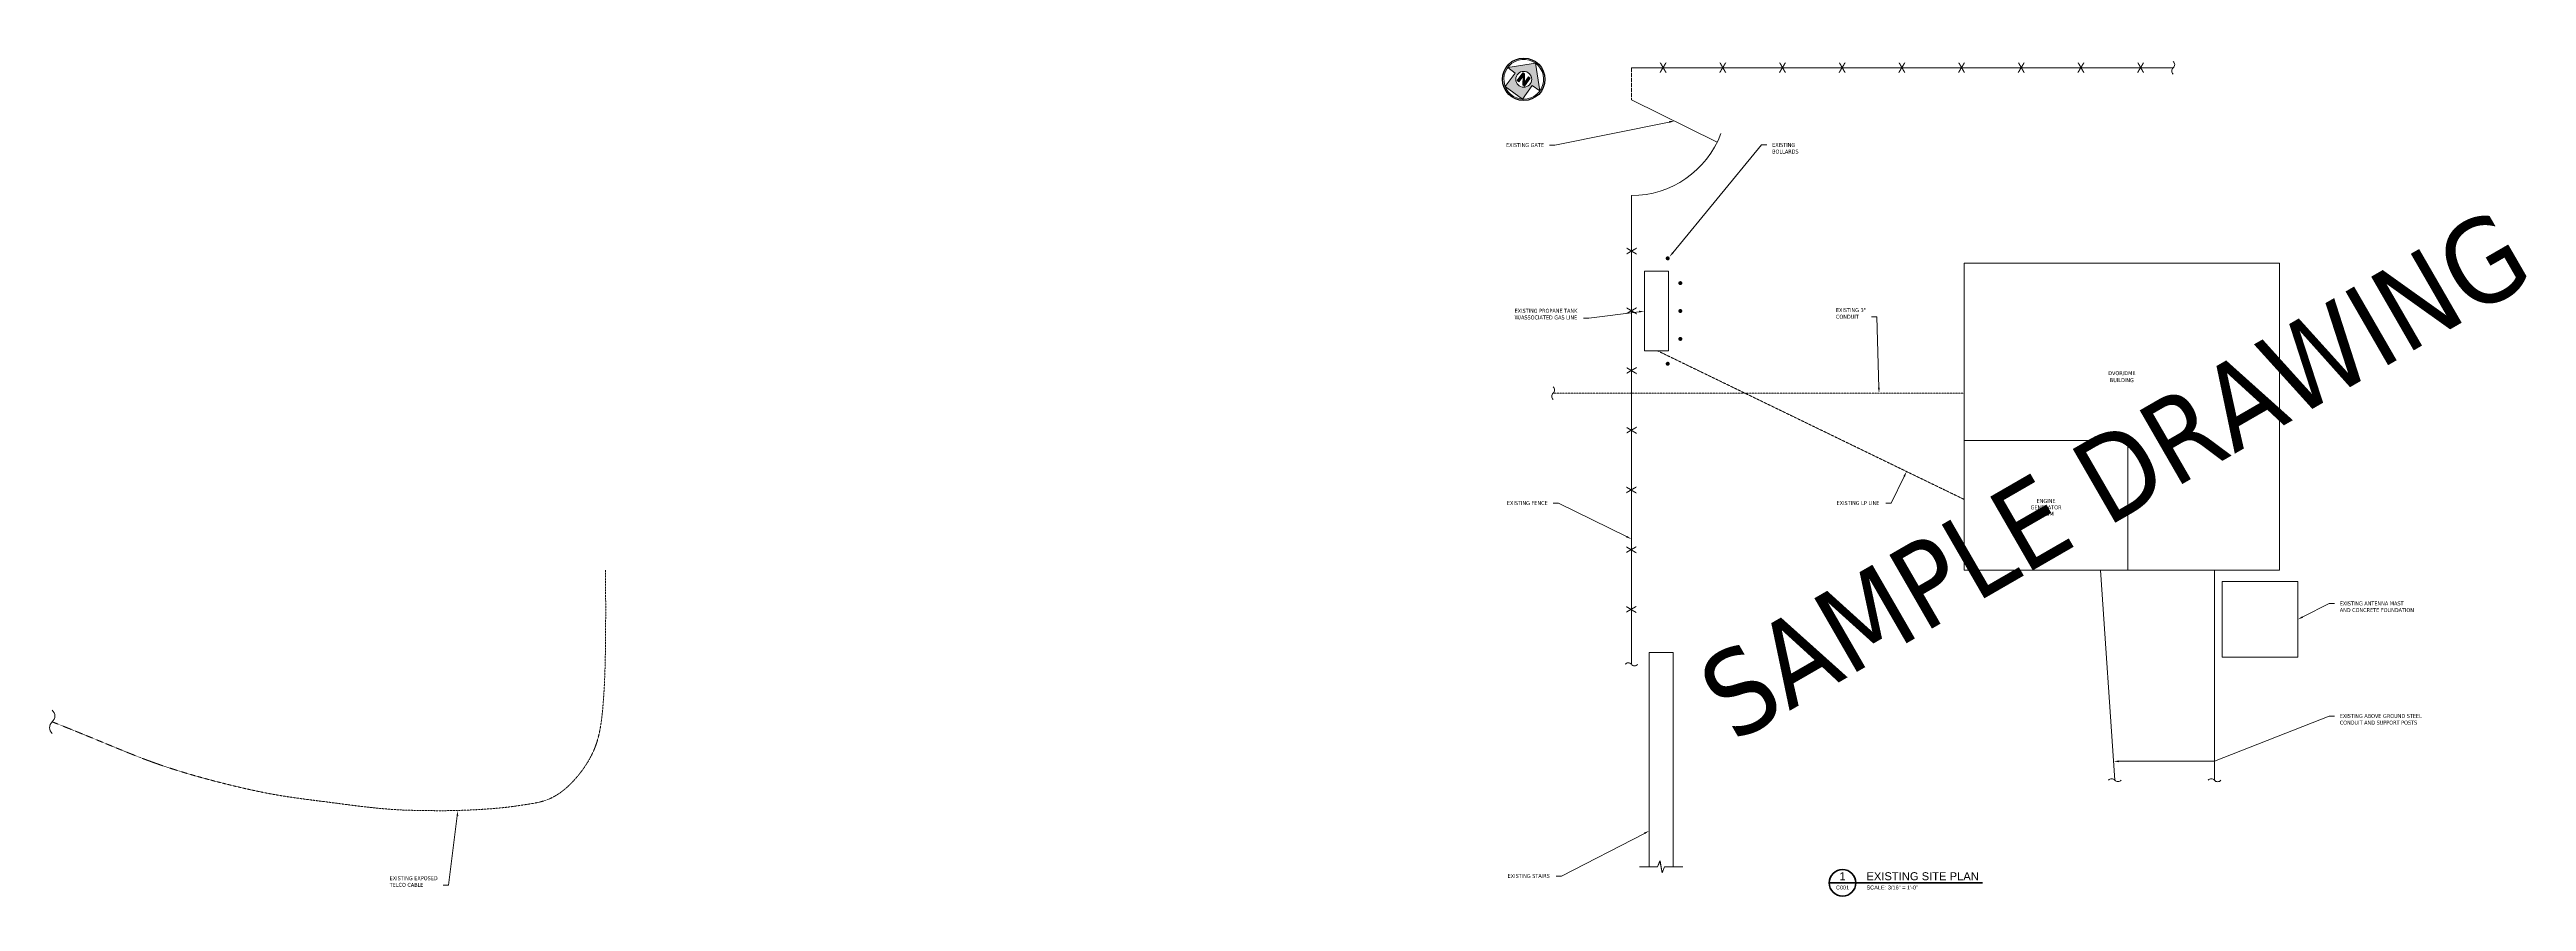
# Model space of a CAD drawing. Header units: inches. Extents: x -1218 to 2508, y 795 to 2076.
import ezdxf
from ezdxf import colors
from ezdxf.entities.mleader import LeaderData, LeaderLine
from ezdxf.enums import TextEntityAlignment as Align
from ezdxf.math import Vec2, Vec3

# ---------------------------------------------------------------- set-up
doc = ezdxf.new("R2010")
doc.units = ezdxf.units.IN
doc.header["$MEASUREMENT"] = 0
doc.linetypes.add('DASHED', pattern=[0.0625, 0.041667, -0.020833])
doc.linetypes.add('xCTopo$0$FENCE_X', pattern=[0.6, 0.5, -0.05, -0.05])
doc.layers.get('0').update_dxf_attribs({"lineweight": 18})
for name, color, linetype, lineweight in [('--ANNO-SYMB', 4, 'Continuous', 13), ('--ANNO-TEXT', 7, 'Continuous', 18), ('A-WALL', 4, 'Continuous', 18), ('ANNO-SYMB', 4, 'Continuous', 18), ('ANNO-TEXT', 7, 'Continuous', 18), ('ANNO-TITL', 3, 'Continuous', 18), ('C-ABV-GND-CONDUIT-E', 101, 'Continuous', 18), ('C-BOLLARD-E', 101, 'Continuous', 18), ('C-FENC', 160, 'Continuous', 18), ('C-FUEL-TANK-E', 101, 'Continuous', 18), ('C-TELCO-CABLE-E', 101, 'DASHED', 18), ('C-UG-CONDUIT-E', 101, 'DASHED', 18), ('C-UG-FUEL-LINE-E', 101, 'DASHED', 18), ('S-STRS', 1, 'Continuous', 18)]:
    doc.layers.add(name, color=color, linetype=linetype, lineweight=lineweight)
doc.styles.add('002_DTitle', font='arial.ttf', dxfattribs={"height": 0.1875})
doc.styles.add('002_Notes_Proportional', font='arial.ttf', dxfattribs={"height": 0.09375})
doc.styles.add('002_Notes_Standard', font='tahoma.ttf', dxfattribs={"height": 0.09375})

# ---------------------------------------------------------------- blocks, each defined once
blk = doc.blocks.new('SYM9B_1')
at = {"layer": 'C-TELCO-CABLE-E', "linetype": 'Continuous', "flags": 128}
blk.add_lwpolyline([(0, 0.072, -0.458744), (0, 0, 0.458744), (0, -0.072)], format="xyb", dxfattribs=at)
blk = doc.blocks.new('Surf-Term_1')
at = {"layer": 'C-TELCO-CABLE-E', "linetype": 'Continuous', "xscale": 0.09166300000000004, "yscale": 0.09166300000000004, "zscale": 0.09166300000000004}
blk.add_blockref('SYM9B_1', (0, 0), dxfattribs=at)
blk = doc.blocks.new('Break')
at = {"layer": '--ANNO-SYMB', "color": 101, "linetype": 'Continuous', "lineweight": 0, "flags": 128}
blk.add_lwpolyline([(-0.0495, 0), (-0.0078, 0), (-0.0024, 0.0135), (0.0024, -0.0135), (0.0078, 0), (0.0495, 0)], dxfattribs=at)
blk = doc.blocks.new('SYM9B_2')
at = {"layer": 'C-ABV-GND-CONDUIT-E', "linetype": 'Continuous', "flags": 128}
blk.add_lwpolyline([(0, 0.072, -0.458744), (0, 0, 0.458744), (0, -0.072)], format="xyb", dxfattribs=at)
blk = doc.blocks.new('Surf-Term_2')
at = {"layer": 'C-ABV-GND-CONDUIT-E', "linetype": 'Continuous', "xscale": 0.09166300000000001, "yscale": 0.09166300000000001, "zscale": 0.09166300000000001}
blk.add_blockref('SYM9B_2', (0, 0), dxfattribs=at)
blk = doc.blocks.new('NorthArrow')
h = blk.add_hatch(color=254)
h.dxf.hatch_style = 1
h.paths.add_polyline_path([(0, 0.467), (-0.466, 0), (-0.25, 0), (-0.25, -0.393), (-0.25, -0.393), (0.25, -0.393), (0.25, -0.393), (0.25, 0), (0.466, 0)])
h.paths.add_polyline_path([(0.187, 0, -1), (-0.187, 0, -1)], flags=16)
h.paths.add_polyline_path([(0.056, 0.114), (0.108, 0.114), (0.108, -0.118), (0.056, -0.118), (-0.056, 0.054), (-0.056, -0.118), (-0.108, -0.118), (-0.108, 0.114), (-0.056, 0.114), (0.056, -0.049)], flags=0)
h = blk.add_hatch(color=254)
h.dxf.hatch_style = 1
h.paths.add_polyline_path([(-0.108, -0.118), (-0.056, -0.118), (-0.056, 0.054), (0.056, -0.118), (0.108, -0.118), (0.108, 0.114), (0.056, 0.114), (0.056, -0.049), (-0.056, 0.114), (-0.108, 0.114)])
at = {"layer": 'ANNO-SYMB', "color": 254, "linetype": 'Continuous', "lineweight": 18, "flags": 128}
blk.add_lwpolyline([(0, 0.467), (0.083, 0.46), (0.164, 0.438), (0.24, 0.401), (0.307, 0.352), (0.365, 0.291), (0.412, 0.221), (0.444, 0.144), (0.463, 0.063), (0.467, -0.021), (0.456, -0.104), (0.43, -0.184), (0.39, -0.257), (0.338, -0.323), (0.275, -0.378), (0.203, -0.421), (0.124, -0.451), (0.042, -0.465), (-0.042, -0.465), (-0.124, -0.451), (-0.203, -0.421), (-0.275, -0.378), (-0.338, -0.323), (-0.39, -0.257), (-0.43, -0.184), (-0.456, -0.104), (-0.467, -0.021), (-0.463, 0.063), (-0.445, 0.144), (-0.412, 0.221), (-0.365, 0.291), (-0.308, 0.352), (-0.24, 0.401), (-0.164, 0.438), (-0.083, 0.46), (0, 0.467)], close=True, dxfattribs=at)
at = {"layer": 'ANNO-SYMB', "linetype": 'Continuous', "lineweight": 18, "flags": 128}
for points in [[(0, 0.467), (0.466, 0), (0.25, 0), (0.25, -0.393), (-0.25, -0.393), (-0.25, 0), (-0.466, 0), (0, 0.467)], [(0.108, 0.114), (0.108, -0.118), (0.056, -0.118), (-0.056, 0.054), (-0.056, -0.118), (-0.108, -0.118), (-0.108, 0.114), (-0.056, 0.114), (0.056, -0.049), (0.056, 0.114), (0.108, 0.114)]]:
    blk.add_lwpolyline(points, close=True, dxfattribs=at)
at = {"layer": 'ANNO-SYMB', "linetype": 'Continuous', "lineweight": 25}
blk.add_circle((0, 0), 0.5, dxfattribs=at)
at = {"layer": 'ANNO-SYMB', "linetype": 'Continuous', "lineweight": 18}
blk.add_circle((0, 0), 0.187, dxfattribs=at)
at = {"layer": 'ANNO-SYMB', "linetype": 'Continuous', "lineweight": 0}
blk.add_point((0, 0.007), dxfattribs=at)
blk.add_point((0, 0.007), dxfattribs=at)
blk = doc.blocks.new('*U26')
at = {"layer": 'ANNO-TITL', "color": 3, "linetype": 'Continuous', "lineweight": 35}
for p, q in [((-0.312, 0), (0.312, 0)), ((0.312, 0), (3.291, 0))]:
    blk.add_line(p, q, dxfattribs=at)
blk.add_circle((0, 0), 0.312, dxfattribs=at)
at = {"layer": 'ANNO-TITL', "lineweight": 18, "style": '002_DTitle'}
blk.add_attdef('DRWID', text='', height=0.188, dxfattribs=at).set_placement((0, 0.062), align=Align.CENTER)
blk.add_attdef('DTITLE', (0.562, 0.062), '', height=0.188, dxfattribs=at)
at = {"layer": 'ANNO-TITL', "lineweight": 18, "style": '002_Notes_Proportional'}
blk.add_attdef('SHTREF', text='', height=0.0938, dxfattribs=at).set_placement((0, -0.062), align=Align.TOP_CENTER)
blk.add_attdef('DSCALE', text='', height=0.0938, dxfattribs=at).set_placement((0.562, -0.062), align=Align.TOP_LEFT)
blk = doc.blocks.new('Surf-Term')
at = {"layer": 'C-FENC', "flags": 128}
blk.add_lwpolyline([(0, 0.0066, -0.458744), (0, 0, 0.458744), (0, -0.0066)], format="xyb", dxfattribs=at)
blk = doc.blocks.new('SYM9B_3')
at = {"layer": 'C-UG-CONDUIT-E', "linetype": 'Continuous', "flags": 128}
blk.add_lwpolyline([(0, 0.072, -0.458744), (0, 0, 0.458744), (0, -0.072)], format="xyb", dxfattribs=at)
blk = doc.blocks.new('Surf-Term_3')
at = {"layer": 'C-UG-CONDUIT-E', "linetype": 'Continuous', "xscale": 0.09166300000000001, "yscale": 0.09166300000000001, "zscale": 0.09166300000000001}
blk.add_blockref('SYM9B_3', (0, 0), dxfattribs=at)

msp = doc.modelspace()

# ---------------------------------------------------------------- hatches: boundary and pattern name
at = {"layer": 'C-BOLLARD-E'}
h = msp.add_hatch(color=256, dxfattribs=at)
edge = h.paths.add_edge_path(flags=0)
edge.add_arc((1216.6, 1761.9), 3, 0, 360)
h = msp.add_hatch(color=256, dxfattribs=at)
edge = h.paths.add_edge_path(flags=0)
edge.add_arc((1235.6, 1724.7), 3, 0, 360)
h = msp.add_hatch(color=256, dxfattribs=at)
edge = h.paths.add_edge_path(flags=0)
edge.add_arc((1235.6, 1682.7), 3, 0, 360)
h = msp.add_hatch(color=256, dxfattribs=at)
edge = h.paths.add_edge_path(flags=0)
edge.add_arc((1235.6, 1640.7), 3, 0, 360)
h = msp.add_hatch(color=256, dxfattribs=at)
edge = h.paths.add_edge_path(flags=0)
edge.add_arc((1216.6, 1603.4), 3, 0, 360)

# ---------------------------------------------------------------- linework, layer by layer
at = {"layer": 'A-WALL', "flags": 128}
for points in [[(1662.8, 1754.8), (2136.8, 1754.8), (2136.8, 1292.8), (1662.8, 1292.8)], [(2050.7, 1275.9), (2164.7, 1275.9), (2164.7, 1161.9), (2050.7, 1161.9)]]:
    msp.add_lwpolyline(points, close=True, dxfattribs=at)
at = {"layer": 'A-WALL', "ltscale": 40, "flags": 128}
msp.add_lwpolyline([(1662.8, 1292.8), (1908.8, 1292.8), (1908.8, 1487.8), (1662.8, 1487.8)], close=True, dxfattribs=at)
at = {"layer": 'C-ABV-GND-CONDUIT-E'}
for p, q in [((1867.7, 1292.8), (1889.2, 977.1)), ((2039.2, 1292.8), (2039.2, 976.9))]:
    msp.add_line(p, q, dxfattribs=at)
at = {"layer": 'C-FENC', "linetype": 'xCTopo$0$FENCE_X', "ltscale": 12.5}
msp.add_line((1161.9, 2048.5), (1161.9, 2000.3), dxfattribs=at)
at = {"layer": 'C-FENC', "linetype": 'xCTopo$0$FENCE_X', "ltscale": 1.25}
for p, q in [((1161.9, 2048.5), (1977.1, 2048.5)), ((1161.9, 1856.3), (1161.9, 1151.3))]:
    msp.add_line(p, q, dxfattribs=at)
at = {"layer": 'C-FENC'}
msp.add_line((1161.9, 2000.3), (1291.1, 1936.7), dxfattribs=at)
msp.add_arc((1161.9, 2000.3), 144, 270, 339.319, dxfattribs=at)
at = {"layer": 'C-FUEL-TANK-E', "flags": 128}
msp.add_lwpolyline([(1181.6, 1742.7), (1217.6, 1742.7), (1217.6, 1622.7), (1181.6, 1622.7)], close=True, dxfattribs=at)
at = {"layer": 'C-TELCO-CABLE-E', "ltscale": 4}
msp.add_open_spline([(-381.3, 1292.8), (-380.4, 1169), (-383.9, 1088.2), (-392.4, 1024.6), (-428.5, 973.1), (-464.6, 945.6), (-502.3, 940.4), (-535.2, 934.9), (-606.3, 930.7), (-656.2, 931.4), (-699.8, 932.1), (-760.4, 938.8), (-795.4, 943.8), (-859.4, 951.5), (-922.1, 963), (-1059.8, 998.8), (-1141.1, 1036.2), (-1213.7, 1064.8)], degree=3, dxfattribs=at)
at = {"layer": 'C-UG-CONDUIT-E', "ltscale": 4}
msp.add_line((1044.3, 1559.2), (1662.8, 1559.2), dxfattribs=at)
at = {"layer": 'C-UG-FUEL-LINE-E', "ltscale": 4}
msp.add_line((1662.8, 1399.2), (1201.6, 1622.7), dxfattribs=at)
at = {"layer": 'S-STRS', "ltscale": 40, "flags": 128}
msp.add_lwpolyline([(1188.6, 1169), (1224.6, 1169), (1224.6, 846.8), (1211.8, 846.8), (1208.2, 837.9), (1205, 855.7), (1201.4, 846.8), (1188.6, 846.8)], close=True, dxfattribs=at)

# ---------------------------------------------------------------- block references
at = {"layer": '--ANNO-SYMB', "color": 101, "linetype": 'Continuous', "lineweight": 0, "xscale": 660, "yscale": 660, "zscale": 660}
msp.add_blockref('Break', (1206.6, 846.8), dxfattribs=at)
msp.add_blockref('Break', (1206.6, 846.8), dxfattribs=at)
at = {"xscale": 64, "yscale": 64, "zscale": 64, "rotation": 324.0327941363377}
msp.add_blockref('NorthArrow', (1000, 2031.2), dxfattribs=at)
at = {"layer": 'ANNO-TITL', "color": 3, "linetype": 'Continuous', "xscale": 64, "yscale": 64, "zscale": 64}
msp.add_blockref('*U26', (1479.6, 822.6), dxfattribs=at).add_auto_attribs({'DSCALE': 'SCALE: 3/16" = 1\'-0"', 'DTITLE': 'EXISTING SITE PLAN', 'SHTREF': 'C001', 'DRWID': '1'})
at = {"layer": 'C-ABV-GND-CONDUIT-E', "linetype": 'Continuous', "xscale": 1440, "yscale": 1440, "zscale": 1440, "rotation": 90}
for p in [(1889.3, 977), (2039.2, 976.9)]:
    msp.add_blockref('Surf-Term_2', p, dxfattribs=at)
at = {"layer": 'C-FENC', "linetype": 'Continuous', "xscale": 1440, "yscale": 1440, "zscale": 1440}
for p, rotation in [((1977.1, 2048.5), 180), ((1161.9, 1151.3), 90)]:
    msp.add_blockref('Surf-Term', p, dxfattribs=dict(at, rotation=rotation))
at = {"layer": 'C-TELCO-CABLE-E', "linetype": 'Continuous', "xscale": 2662.487016327463, "yscale": 2662.487016327463, "zscale": 2662.487016327463, "rotation": 180}
msp.add_blockref('Surf-Term_1', (-1213.7, 1064.8), dxfattribs=at)
at = {"layer": 'C-UG-CONDUIT-E', "linetype": 'Continuous', "xscale": 1440, "yscale": 1440, "zscale": 1440, "rotation": 180}
msp.add_blockref('Surf-Term_3', (1044.3, 1559.2), dxfattribs=at)

# ---------------------------------------------------------------- texts
at = {"layer": '--ANNO-TEXT', "color": 7, "char_height": 6, "width": 4039.905, "attachment_point": 5, "style": '002_Notes_Standard'}
for s, insert, line_spacing_factor in [('DVOR/DME\\PBUILDING', (1899.8, 1583.9), 1.05), ('ENGINE\\PGENERATOR\\PROOM', (1785.8, 1387.3), 0.96)]:
    msp.add_mtext(s, dxfattribs=dict(at, insert=insert, line_spacing_factor=line_spacing_factor))
at = {"layer": 'ANNO-TEXT', "color": 254, "linetype": 'Continuous', "lineweight": 25, "transparency": 33554470, "insert": (1889.2, 1436.3), "char_height": 128, "attachment_point": 5, "rotation": 30, "style": '002_Notes_Standard'}
msp.add_mtext('SAMPLE DRAWING', dxfattribs=at)
at = {"layer": 'C-FENC', "ltscale": 40, "char_height": 15, "width": 4868.434, "attachment_point": 5, "style": '002_Notes_Standard'}
for insert in [(1209.6, 2048.5), (1299.4, 2048.5), (1389.2, 2048.5), (1479, 2048.5), (1568.8, 2048.5), (1658.6, 2048.5), (1748.4, 2048.5), (1838.2, 2048.5), (1928, 2048.5)]:
    msp.add_mtext('X', dxfattribs=dict(at, insert=insert))
at = {"layer": 'C-FENC', "ltscale": 40, "char_height": 15, "width": 4868.434, "attachment_point": 5, "rotation": 90, "style": '002_Notes_Standard'}
for insert in [(1162.6, 1772.8), (1162.4, 1683), (1162.3, 1593.1), (1162.2, 1503.3), (1162, 1413.5), (1161.9, 1323.6), (1161.8, 1233.8)]:
    msp.add_mtext('X', dxfattribs=dict(at, insert=insert))

# ---------------------------------------------------------------- leaders
at = {"layer": 'ANNO-TEXT', "ltscale": 40}
ml = msp.add_multileader_mtext('Standard', dxfattribs=at)
ml.set_content('EXISTING GATE', color=256, style='002_Notes_Standard')
ml.set_leader_properties(color=256, linetype='Continuous', lineweight=18)
ml.build(insert=Vec2(0, 0))
ml.multileader.update_dxf_attribs({"text_right_attachment_type": 3, "dogleg_length": 0.125, "arrow_head_size": 8, "scale": 64})
ctx = ml.context
ctx.base_point, ctx.scale, ctx.char_height, ctx.arrow_head_size, ctx.landing_gap_size, ctx.plane_origin = Vec3(965.4, 1932.2), 64, 6, 8, 8, Vec3(1226.5, 1968.5)
ctx.right_attachment = 3
notes = []
notes.append((ctx, [(0, (1, 1, 0), (1047, 1932.1), (-1, 0), 8, [(0, [(1226.5, 1968.5)], 0, [])])]))
ctx.mtext.insert, ctx.mtext.flow_direction = Vec3(973.4, 1935.3), 5
ml = msp.add_multileader_mtext('Standard', dxfattribs=at)
ml.set_content('EXISTING\\PBOLLARDS', color=256, style='002_Notes_Standard')
ml.set_leader_properties(color=256, linetype='Continuous', lineweight=18)
ml.build(insert=Vec2(0, 0))
ml.multileader.update_dxf_attribs({"text_right_attachment_type": 3, "dogleg_length": 0.125, "arrow_head_size": 8, "scale": 64})
ctx = ml.context
ctx.base_point, ctx.scale, ctx.char_height, ctx.arrow_head_size, ctx.landing_gap_size, ctx.plane_origin = Vec3(1365.7, 1932.4), 64, 6, 8, 8, Vec3(1219.2, 1764.1)
ctx.right_attachment = 3
notes.append((ctx, [(0, (1, 1, 0), (1357.7, 1932.4), (1, 0), 8, [(0, [(1219.2, 1764.1)], 0, [])])]))
ctx.mtext.insert, ctx.mtext.flow_direction = Vec3(1373.7, 1935.5), 5
ml = msp.add_multileader_mtext('Standard', dxfattribs=at)
ml.set_content('EXISTING PROPANE TANK\\PW/ASSOCIATED GAS LINE', color=256, style='002_Notes_Standard')
ml.set_leader_properties(color=256, linetype='Continuous', lineweight=18)
ml.build(insert=Vec2(0, 0))
ml.multileader.update_dxf_attribs({"text_right_attachment_type": 3, "dogleg_length": 0.125, "arrow_head_size": 8, "scale": 64})
ctx = ml.context
ctx.base_point, ctx.scale, ctx.char_height, ctx.arrow_head_size, ctx.landing_gap_size, ctx.plane_origin = Vec3(978.2, 1682.4), 64, 6, 8, 8, Vec3(1181.6, 1682.7)
ctx.right_attachment = 3
notes.append((ctx, [(0, (1, 1, 0), (1098.1, 1672), (-1, 0), 8, [(0, [(1181.6, 1682.7)], 0, [])])]))
ctx.mtext.insert, ctx.mtext.flow_direction = Vec3(986.2, 1686), 5
ml = msp.add_multileader_mtext('Standard', dxfattribs=at)
ml.set_content('EXISTING 3"\\PCONDUIT', color=256, style='002_Notes_Standard')
ml.set_leader_properties(color=256, linetype='Continuous', lineweight=18)
ml.build(insert=Vec2(0, 0))
ml.multileader.update_dxf_attribs({"text_right_attachment_type": 3, "dogleg_length": 0.125, "arrow_head_size": 8, "scale": 64})
ctx = ml.context
ctx.base_point, ctx.scale, ctx.char_height, ctx.arrow_head_size, ctx.landing_gap_size, ctx.plane_origin = Vec3(1461.7, 1684.1), 64, 6, 8, 8, Vec3(1534.5, 1559.2)
ctx.right_attachment = 3
notes.append((ctx, [(0, (1, 1, 0), (1531, 1673.8), (-1, 0), 8, [(0, [(1534.5, 1559.2)], 0, [])])]))
ctx.mtext.insert, ctx.mtext.flow_direction = Vec3(1469.7, 1687.1), 5
ml = msp.add_multileader_mtext('Standard', dxfattribs=at)
ml.set_content('EXISTING LP LINE', color=256, style='002_Notes_Standard')
ml.set_leader_properties(color=256, linetype='Continuous', lineweight=18)
ml.build(insert=Vec2(0, 0))
ml.multileader.update_dxf_attribs({"text_right_attachment_type": 3, "dogleg_length": 0.125, "arrow_head_size": 8, "scale": 64})
ctx = ml.context
ctx.base_point, ctx.scale, ctx.char_height, ctx.arrow_head_size, ctx.landing_gap_size, ctx.plane_origin = Vec3(1462.6, 1393.8), 64, 6, 8, 8, Vec3(1662.3, 1503.8)
ctx.right_attachment = 3
notes.append((ctx, [(0, (1, 1, 0), (1552.9, 1393.7), (-1, 0), 8, [(0, [(1575.9, 1441.2)], 0, [])])]))
ctx.mtext.insert, ctx.mtext.flow_direction = Vec3(1470.6, 1396.9), 5
ml = msp.add_multileader_mtext('Standard', dxfattribs=at)
ml.set_content('EXISTING FENCE', color=256, style='002_Notes_Standard')
ml.set_leader_properties(color=256, linetype='Continuous', lineweight=18)
ml.build(insert=Vec2(0, 0))
ml.multileader.update_dxf_attribs({"text_right_attachment_type": 3, "dogleg_length": 0.125, "arrow_head_size": 8, "scale": 64})
ctx = ml.context
ctx.base_point, ctx.scale, ctx.char_height, ctx.arrow_head_size, ctx.landing_gap_size, ctx.plane_origin = Vec3(966.7, 1393.8), 64, 6, 8, 8, Vec3(1161.9, 1503.8)
ctx.right_attachment = 3
notes.append((ctx, [(0, (1, 1, 0), (1052.5, 1393.7), (-1, 0), 8, [(0, [(1161.9, 1339.8)], 0, [])])]))
ctx.mtext.insert, ctx.mtext.flow_direction = Vec3(974.7, 1396.9), 5
ml = msp.add_multileader_mtext('Standard', dxfattribs=at)
ml.set_content('EXISTING ANTENNA MAST\\PAND CONCRETE FOUNDATION', color=256, style='002_Notes_Standard')
ml.set_leader_properties(color=256, linetype='Continuous', lineweight=18)
ml.build(insert=Vec2(0, 0))
ml.multileader.update_dxf_attribs({"text_right_attachment_type": 3, "dogleg_length": 0.125, "arrow_head_size": 8, "scale": 64})
ctx = ml.context
ctx.base_point, ctx.scale, ctx.char_height, ctx.arrow_head_size, ctx.landing_gap_size, ctx.plane_origin = Vec3(2219.6, 1242.8), 64, 6, 8, 8, Vec3(2164.7, 1218.9)
ctx.right_attachment = 3
notes.append((ctx, [(0, (1, 1, 0), (2211.6, 1242.8), (1, 0), 8, [(0, [(2164.7, 1218.9)], 0, [])])]))
ctx.mtext.insert, ctx.mtext.flow_direction = Vec3(2227.6, 1245.9), 5
ml = msp.add_multileader_mtext('Standard', dxfattribs=at)
ml.set_content('EXISTING ABOVE GROUND STEEL\\PCONDUIT AND SUPPORT POSTS', color=256, style='002_Notes_Standard')
ml.set_leader_properties(color=256, linetype='Continuous', lineweight=18)
ml.build(insert=Vec2(0, 0))
ml.multileader.update_dxf_attribs({"text_right_attachment_type": 3, "dogleg_length": 0.125, "arrow_head_size": 8, "scale": 64})
ctx = ml.context
ctx.base_point, ctx.scale, ctx.char_height, ctx.arrow_head_size, ctx.landing_gap_size, ctx.plane_origin = Vec3(2219.6, 1073.5), 64, 6, 8, 8, Vec3(1896.2, 1033.6)
ctx.right_attachment = 3
notes.append((ctx, [(0, (1, 1, 0), (2211.6, 1073.5), (1, 0), 8, [(1, [(1887.3, 1005.4), (2039.2, 1005.4)], 0, [])])]))
ctx.mtext.insert, ctx.mtext.flow_direction = Vec3(2227.6, 1076.6), 5
ml = msp.add_multileader_mtext('Standard', dxfattribs=at)
ml.set_content('EXISTING EXPOSED\\PTELCO CABLE', color=256, style='002_Notes_Standard')
ml.set_leader_properties(color=256, linetype='Continuous', lineweight=18)
ml.build(insert=Vec2(0, 0))
ml.multileader.update_dxf_attribs({"text_right_attachment_type": 3, "dogleg_length": 0.125, "arrow_head_size": 8, "scale": 64})
ctx = ml.context
ctx.base_point, ctx.scale, ctx.char_height, ctx.arrow_head_size, ctx.landing_gap_size, ctx.plane_origin = Vec3(-714, 829.5), 64, 6, 8, 8, Vec3(-603.2, 931.5)
ctx.right_attachment = 3
notes.append((ctx, [(0, (1, 1, 0), (-617.7, 819.3), (-1, 0), 8, [(0, [(-603.2, 931.5)], 0, [])])]))
ctx.mtext.insert, ctx.mtext.flow_direction = Vec3(-706, 832.6), 5
ml = msp.add_multileader_mtext('Standard', dxfattribs=at)
ml.set_content('EXISTING STAIRS', color=256, style='002_Notes_Standard')
ml.set_leader_properties(color=256, linetype='Continuous', lineweight=18)
ml.build(insert=Vec2(0, 0))
ml.multileader.update_dxf_attribs({"text_right_attachment_type": 3, "dogleg_length": 0.125, "arrow_head_size": 8, "scale": 64})
ctx = ml.context
ctx.base_point, ctx.scale, ctx.char_height, ctx.arrow_head_size, ctx.landing_gap_size, ctx.plane_origin = Vec3(967.8, 832.9), 64, 6, 8, 8, Vec3(1188.6, 900.7)
ctx.right_attachment = 3
notes.append((ctx, [(0, (1, 1, 0), (1056.8, 832.8), (-1, 0), 8, [(0, [(1188.6, 900.7)], 0, [])])]))
ctx.mtext.insert, ctx.mtext.flow_direction = Vec3(975.8, 836), 5
for ctx, leaders in notes:
    for number, flags, end, landing, length, lines in leaders:
        leader = LeaderData()
        leader.index, (leader.has_last_leader_line, leader.has_dogleg_vector, leader.attachment_direction) = number, flags
        leader.last_leader_point, leader.dogleg_vector, leader.dogleg_length = Vec3(end), Vec3(landing), length
        for number, points, colour, breaks in lines:
            line = LeaderLine()
            line.index, line.vertices, line.color, line.breaks = number, Vec3.list(points), colors.encode_raw_color(colour), breaks
            leader.lines.append(line)
        ctx.leaders.append(leader)

doc.saveas('drawing.dxf')
